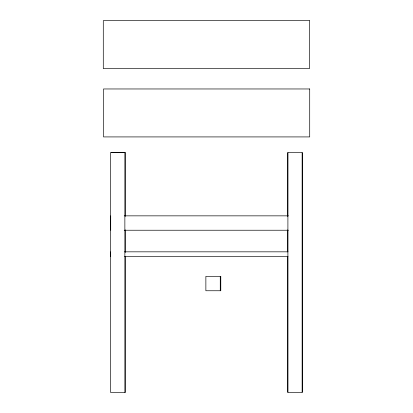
<?xml version="1.0" encoding="UTF-8"?>
<svg xmlns="http://www.w3.org/2000/svg" width="413" height="413" viewBox="0 0 413 413"><rect width="100%" height="100%" fill="white"/><g stroke="black" fill="none" stroke-linecap="round" stroke-linejoin="round"><path stroke-width="0.62" d="M111.174 152.552L125.557 152.552L125.557 216.36M124.225 215.849L288.357 215.849M124.225 230.232L288.357 230.232M124.504 251.832L287.99 251.832M124.504 256.623L287.99 256.623M302.517 215.849L302.517 230.232M302.151 152.588L302.151 392.35M287.902 152.588L287.902 392.35M287.763 216.397L287.763 152.588L302.29 152.588L302.29 392.35L287.763 392.35L287.763 256.359M287.763 229.933L287.763 251.847M220.258 276.364L220.258 290.752M125.557 229.896L125.557 252.451M125.557 256.318L125.557 392.314L110.483 392.35L110.483 152.588L124.865 152.588L124.865 392.35M110.71 215.849L110.71 230.232M110.343 251.832L110.343 256.623M309.482 20.65L103.286 20.65L103.286 68.604L309.482 68.604L309.482 20.65M309.714 88.965L103.518 88.965L103.518 136.92L309.714 136.92L309.714 88.965M220.785 276.364L205.87 276.364L205.87 290.752L220.785 290.752L220.785 276.364"/></g></svg>
